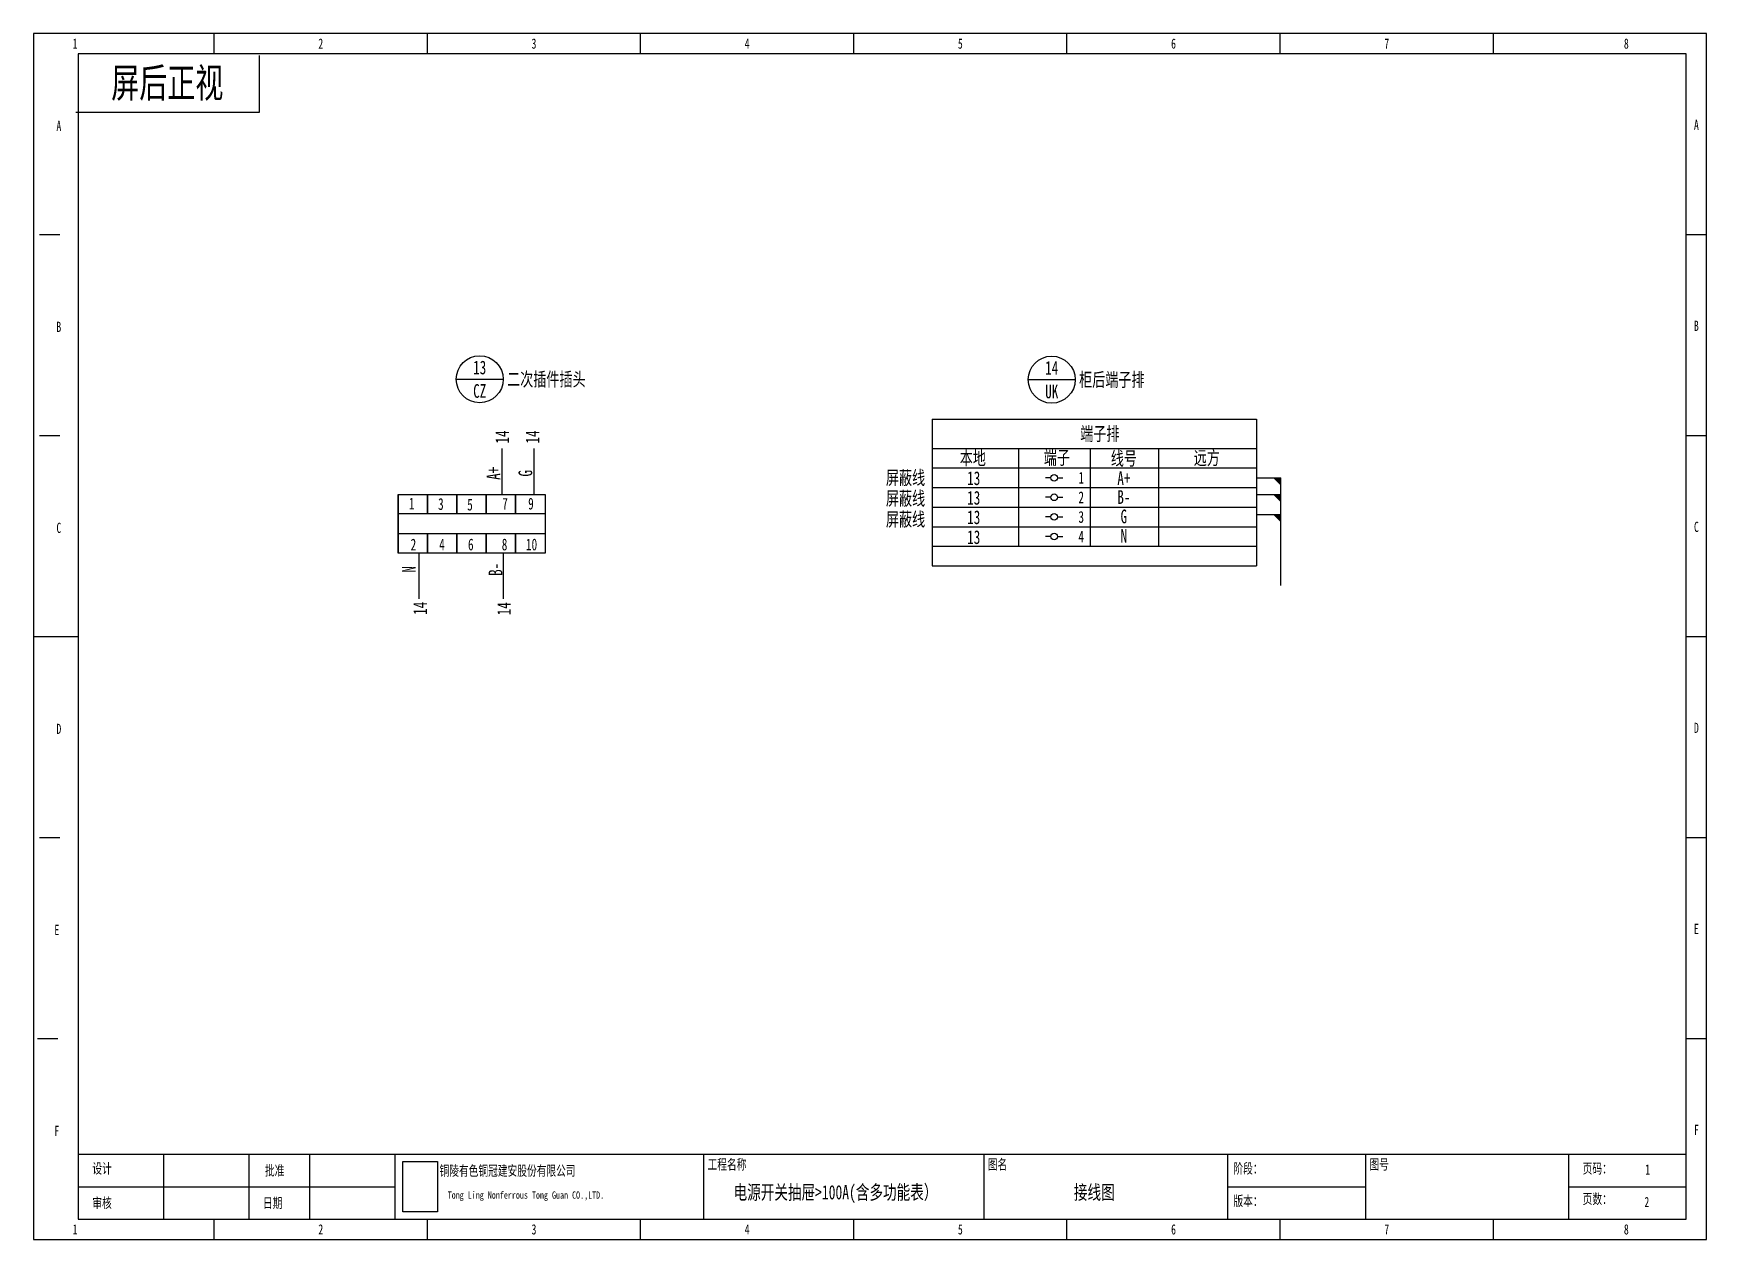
# Model space of a CAD drawing. Header units: millimetres. Extents: x 401220 to 2750366, y -101310 to 943175.
# Drawn here: x 1248799 to 1312994, y 121731 to 168007 of the extents above; entities that cross this region are included whole.
import ezdxf
from ezdxf.enums import TextEntityAlignment as Align

# ---------------------------------------------------------------- set-up
doc = ezdxf.new("R2010")
doc.units = ezdxf.units.MM
doc.styles.add('IDQSTYLE', font='NSimSun.ttf', dxfattribs={"width": 0.7})

msp = doc.modelspace()

# ---------------------------------------------------------------- linework, layer by layer
at = {"ltscale": 4}
for p, q in [((1255732.90944, 167228.17278), (1255732.90944, 168007.23212)), ((1263913.03259, 167228.17278), (1263913.03259, 168007.23212)), ((1272093.15574, 167228.17278), (1272093.15574, 168007.23212)), ((1280273.27888, 167228.17278), (1280273.27888, 168007.23212)), ((1288453.40203, 167228.17278), (1288453.40203, 168007.23212)), ((1296633.52518, 167228.17278), (1296633.52518, 168007.23212)), ((1304813.64833, 167228.17278), (1304813.64833, 168007.23212)), ((1249032.99905, 160294.54458), (1249812.0584, 160294.54458)), ((1312214.71213, 160294.54458), (1312993.77148, 160294.54458)), ((1249032.99905, 152581.85704), (1249812.0584, 152581.85704)), ((1312214.71213, 152581.85704), (1312993.77148, 152581.85704)), ((1287836.73632, 150961.1813), (1287625.62733, 150961.1813)), ((1288090.0671, 150961.1813), (1288301.17609, 150961.1813)), ((1287836.73634, 150210.25823), (1287625.62735, 150210.25823)), ((1288090.06712, 150210.25823), (1288301.17611, 150210.25823)), ((1287836.73636, 149459.33516), (1287625.62737, 149459.33516)), ((1288090.06714, 149459.33516), (1288301.17613, 149459.33516)), ((1287836.73632, 148708.41209), (1287625.62733, 148708.41209)), ((1287836.73632, 148708.41209), (1287625.62733, 148708.41209)), ((1288090.0671, 148708.41209), (1288301.17609, 148708.41209)), ((1288090.0671, 148708.41209), (1288301.17609, 148708.41209)), ((1248799.28125, 144869.1695), (1250513.21181, 144869.1695)), ((1312214.71213, 144869.1695), (1312993.77148, 144869.1695)), ((1249032.99905, 137156.48196), (1249812.0584, 137156.48196)), ((1312214.71213, 137156.48196), (1312993.77148, 137156.48196)), ((1248955.09312, 129443.79442), (1249734.15246, 129443.79442)), ((1312214.71213, 129443.79442), (1312993.77148, 129443.79442)), ((1250513.21181, 125003.15614), (1312214.71213, 125003.15614)), ((1253785.26107, 125003.15614), (1253785.26107, 122510.16623)), ((1257057.31033, 125003.15614), (1257057.31033, 122510.16623)), ((1259394.48837, 125003.15614), (1259394.48837, 122510.16623)), ((1262666.53763, 125003.15614), (1262666.53763, 122510.16623)), ((1274508.23971, 125003.15614), (1274508.23971, 122510.16623)), ((1285259.25871, 125003.15614), (1285259.25871, 122510.16623)), ((1294607.97088, 125003.15614), (1294607.97088, 122510.16623)), ((1299905.57444, 125003.15614), (1299905.57444, 122510.16623)), ((1307696.16792, 125003.15614), (1307696.16792, 122510.16623)), ((1250513.21181, 123756.66119), (1262666.53763, 123756.66119)), ((1294607.97088, 123756.66119), (1299905.57444, 123756.66119)), ((1307696.16792, 123756.66119), (1312214.71213, 123756.66119)), ((1255732.90944, 121731.10688), (1255732.90944, 122510.16623)), ((1263913.03259, 121731.10688), (1263913.03259, 122510.16623)), ((1272093.15574, 121731.10688), (1272093.15574, 122510.16623)), ((1280273.27888, 121731.10688), (1280273.27888, 122510.16623)), ((1288453.40203, 121731.10688), (1288453.40203, 122510.16623)), ((1296633.52518, 121731.10688), (1296633.52518, 122510.16623)), ((1304813.64833, 121731.10688), (1304813.64833, 122510.16623))]:
    msp.add_line(p, q, dxfattribs=at)
for p, q in [((1250419.71215, 164985.50395), (1257472.75798, 164985.50395)), ((1265020.07551, 154741.0807), (1266822.29088, 154741.0807)), ((1286968.11057, 154723.74573), (1288770.32593, 154723.74573)), ((1283276.19142, 153212.62266), (1283276.19145, 152086.23806)), ((1283276.19142, 153212.62266), (1295290.96054, 153212.62266)), ((1283706.75492, 153212.62266), (1295721.52404, 153212.62266)), ((1295721.52404, 153212.62266), (1295721.52407, 152086.23806)), ((1266777.55737, 150321.21061), (1266777.55737, 152080.75856)), ((1268005.99801, 150321.21061), (1268005.99801, 152080.75856)), ((1283276.19145, 152086.23806), (1295721.52407, 152086.23806)), ((1283276.19145, 152086.23806), (1283276.19147, 151335.31499)), ((1286598.15313, 152086.23806), (1286598.15315, 151335.31499)), ((1289338.67795, 152086.23806), (1289338.67797, 151335.31499)), ((1291968.14494, 152086.23806), (1291968.14496, 151335.31499)), ((1295721.52407, 152086.23806), (1295721.52409, 151335.31499)), ((1283276.19145, 151335.31499), (1283276.19147, 150584.39192)), ((1283276.19145, 151335.31499), (1283276.19147, 150584.39192)), ((1283276.19145, 151335.31499), (1295290.96057, 151335.31499)), ((1283706.75495, 151335.31499), (1295721.52407, 151335.31499)), ((1286598.15315, 151335.31499), (1286598.15317, 150584.39192)), ((1289338.67797, 151335.31499), (1289338.67799, 150584.39192)), ((1291966.90872, 151335.31499), (1291966.90874, 150584.39192)), ((1295721.52404, 150959.85345), (1296653.91983, 150959.85345)), ((1295721.52407, 151335.31499), (1295721.52409, 150584.39192)), ((1295721.52407, 151335.31499), (1295721.52409, 150584.39192)), ((1296653.91983, 146831.21766), (1296653.91983, 150959.85345)), ((1262794.85655, 150321.21061), (1263545.77962, 150321.21061)), ((1262794.85655, 149570.28754), (1262794.85655, 150321.21061)), ((1262794.85655, 150321.21061), (1262794.85655, 148068.4414)), ((1262794.85655, 150321.21061), (1263545.77962, 150321.21061)), ((1262794.85655, 149570.28754), (1262794.85655, 150321.21061)), ((1262794.85655, 150321.21061), (1262794.85655, 148068.4414)), ((1263545.77962, 150321.21061), (1264296.70269, 150321.21061)), ((1263545.77962, 150321.21061), (1264296.70269, 150321.21061)), ((1264296.70269, 150321.21061), (1265047.62576, 150321.21061)), ((1264296.70269, 150321.21061), (1265047.62576, 150321.21061)), ((1265047.62576, 150321.21061), (1265798.54883, 150321.21061)), ((1265047.62576, 150321.21061), (1265798.54883, 150321.21061)), ((1265798.54883, 150321.21061), (1266549.4719, 150321.21061)), ((1265798.54883, 150321.21061), (1266549.4719, 150321.21061)), ((1266549.4719, 150321.21061), (1267300.39497, 150321.21061)), ((1266549.4719, 150321.21061), (1267300.39497, 150321.21061)), ((1267300.39497, 150321.21061), (1268051.31804, 150321.21061)), ((1267300.39497, 150321.21061), (1268051.31804, 150321.21061)), ((1283276.19147, 150584.39192), (1283276.19149, 149833.46885)), ((1283276.19147, 150584.39192), (1283276.19149, 149833.46885)), ((1283276.19147, 150584.39192), (1295290.96059, 150584.39192)), ((1283706.75497, 150584.39192), (1295721.52409, 150584.39192)), ((1286598.15317, 150584.39192), (1286598.15319, 149833.46885)), ((1289338.67799, 150584.39192), (1289338.67801, 149833.46885)), ((1291966.90874, 150584.39192), (1291966.90876, 149833.46885)), ((1295721.52401, 150319.78751), (1296653.91981, 150319.78751)), ((1295721.52409, 150584.39192), (1295721.52411, 149833.46885)), ((1295721.52409, 150584.39192), (1295721.52411, 149833.46885)), ((1283276.19149, 149833.46885), (1283276.19151, 149082.54578)), ((1283276.19149, 149833.46885), (1283276.19151, 149082.54578)), ((1283276.19149, 149833.46885), (1295290.96061, 149833.46885)), ((1283706.75499, 149833.46885), (1295721.52411, 149833.46885)), ((1286598.15319, 149833.46885), (1286598.15321, 149082.54578)), ((1289338.67801, 149833.46885), (1289338.67803, 149082.54578)), ((1291966.90876, 149833.46885), (1291966.90878, 149082.54578)), ((1295721.52411, 149833.46885), (1295721.52413, 149082.54578)), ((1295721.52411, 149833.46885), (1295721.52413, 149082.54578)), ((1263545.77962, 149570.28754), (1262794.85655, 149570.28754)), ((1263545.77962, 149570.28754), (1262794.85655, 149570.28754)), ((1264296.70269, 149570.28754), (1263545.77962, 149570.28754)), ((1264296.70269, 149570.28754), (1263545.77962, 149570.28754)), ((1265047.62576, 149570.28754), (1264296.70269, 149570.28754)), ((1265047.62576, 149570.28754), (1264296.70269, 149570.28754)), ((1265798.54883, 149570.28754), (1265047.62576, 149570.28754)), ((1265798.54883, 149570.28754), (1265047.62576, 149570.28754)), ((1266549.4719, 149570.28754), (1265798.54883, 149570.28754)), ((1266549.4719, 149570.28754), (1265798.54883, 149570.28754)), ((1267300.39497, 149570.28754), (1266549.4719, 149570.28754)), ((1267300.39497, 149570.28754), (1266549.4719, 149570.28754)), ((1268051.31804, 149570.28754), (1267300.39497, 149570.28754)), ((1268051.31804, 149570.28754), (1267300.39497, 149570.28754)), ((1283276.19151, 149082.54578), (1283276.19153, 148331.62271)), ((1283276.19151, 149082.54578), (1283276.19153, 148331.62271)), ((1283276.19151, 149082.54578), (1295290.96063, 149082.54578)), ((1283706.75501, 149082.54578), (1295721.52413, 149082.54578)), ((1286598.15321, 149082.54578), (1286598.15323, 148331.62271)), ((1289338.67803, 149082.54578), (1289338.67805, 148331.62271)), ((1291966.90878, 149082.54578), (1291966.9088, 148331.62271)), ((1295721.52404, 149554.52047), (1296653.91983, 149554.52047)), ((1295721.52413, 149082.54578), (1295721.52415, 148331.62271)), ((1295721.52413, 149082.54578), (1295721.52415, 148331.62271)), ((1262794.85655, 148819.36447), (1263545.77962, 148819.36447)), ((1262794.85655, 148068.4414), (1262794.85655, 148819.36447)), ((1262794.85655, 148819.36447), (1263545.77962, 148819.36447)), ((1262794.85655, 148068.4414), (1262794.85655, 148819.36447)), ((1262794.85655, 148819.36447), (1263545.77962, 148819.36447)), ((1262794.85655, 148068.4414), (1262794.85655, 148819.36447)), ((1262794.85655, 148819.36447), (1263545.77962, 148819.36447)), ((1262794.85655, 148068.4414), (1262794.85655, 148819.36447)), ((1263545.77962, 148819.36447), (1264296.70269, 148819.36447)), ((1263545.77962, 148819.36447), (1264296.70269, 148819.36447)), ((1263545.77962, 148819.36447), (1264296.70269, 148819.36447)), ((1263545.77962, 148819.36447), (1264296.70269, 148819.36447)), ((1264296.70269, 148819.36447), (1265047.62576, 148819.36447)), ((1264296.70269, 148819.36447), (1265047.62576, 148819.36447)), ((1264296.70269, 148819.36447), (1265047.62576, 148819.36447)), ((1264296.70269, 148819.36447), (1265047.62576, 148819.36447)), ((1265047.62576, 148819.36447), (1265798.54883, 148819.36447)), ((1265047.62576, 148819.36447), (1265798.54883, 148819.36447)), ((1265047.62576, 148819.36447), (1265798.54883, 148819.36447)), ((1265047.62576, 148819.36447), (1265798.54883, 148819.36447)), ((1265798.54883, 148819.36447), (1266549.4719, 148819.36447)), ((1265798.54883, 148819.36447), (1266549.4719, 148819.36447)), ((1265798.54883, 148819.36447), (1266549.4719, 148819.36447)), ((1265798.54883, 148819.36447), (1266549.4719, 148819.36447)), ((1266549.4719, 148819.36447), (1267300.39497, 148819.36447)), ((1266549.4719, 148819.36447), (1267300.39497, 148819.36447)), ((1266549.4719, 148819.36447), (1267300.39497, 148819.36447)), ((1266549.4719, 148819.36447), (1267300.39497, 148819.36447)), ((1267300.39497, 148819.36447), (1268051.31804, 148819.36447)), ((1267300.39497, 148819.36447), (1268051.31804, 148819.36447)), ((1267300.39497, 148819.36447), (1268051.31804, 148819.36447)), ((1267300.39497, 148819.36447), (1268051.31804, 148819.36447)), ((1283276.19153, 148331.62271), (1283276.19155, 147580.69964)), ((1283276.19153, 148331.62271), (1283276.19155, 147580.69964)), ((1283276.19153, 148331.62271), (1295290.96065, 148331.62271)), ((1283706.75503, 148331.62271), (1295721.52415, 148331.62271)), ((1295721.52415, 148331.62271), (1295721.52417, 147580.69964)), ((1295721.52415, 148331.62271), (1295721.52417, 147580.69964)), ((1263545.77962, 148068.4414), (1262794.85655, 148068.4414)), ((1263545.77962, 148068.4414), (1262794.85655, 148068.4414)), ((1263545.77962, 148068.4414), (1262794.85655, 148068.4414)), ((1263545.77962, 148068.4414), (1262794.85655, 148068.4414)), ((1264296.70269, 148068.4414), (1263545.77962, 148068.4414)), ((1264296.70269, 148068.4414), (1263545.77962, 148068.4414)), ((1264296.70269, 148068.4414), (1263545.77962, 148068.4414)), ((1264296.70269, 148068.4414), (1263545.77962, 148068.4414)), ((1263595.94704, 146308.89345), (1263595.94704, 148068.4414)), ((1265047.62576, 148068.4414), (1264296.70269, 148068.4414)), ((1265047.62576, 148068.4414), (1264296.70269, 148068.4414)), ((1265047.62576, 148068.4414), (1264296.70269, 148068.4414)), ((1265047.62576, 148068.4414), (1264296.70269, 148068.4414)), ((1265798.54883, 148068.4414), (1265047.62576, 148068.4414)), ((1265798.54883, 148068.4414), (1265047.62576, 148068.4414)), ((1265798.54883, 148068.4414), (1265047.62576, 148068.4414)), ((1265798.54883, 148068.4414), (1265047.62576, 148068.4414)), ((1266549.4719, 148068.4414), (1265798.54883, 148068.4414)), ((1266549.4719, 148068.4414), (1265798.54883, 148068.4414)), ((1266549.4719, 148068.4414), (1265798.54883, 148068.4414)), ((1266549.4719, 148068.4414), (1265798.54883, 148068.4414)), ((1266835.67256, 146308.89345), (1266835.67256, 148068.4414)), ((1267844.34721, 148068.4414), (1267093.42414, 148068.4414)), ((1267844.34721, 148068.4414), (1267093.42414, 148068.4414)), ((1267844.34721, 148068.4414), (1267093.42414, 148068.4414)), ((1267844.34721, 148068.4414), (1267093.42414, 148068.4414)), ((1283276.19155, 147580.69964), (1295721.52417, 147580.69998))]:
    msp.add_line(p, q)
for points in [[(1248799.28125, 121731.10688), (1312993.77148, 121731.10688), (1312993.77148, 168007.23212), (1248799.28125, 168007.23212)], [(1250513.21181, 122510.16623), (1312214.71213, 122510.16623), (1312214.71213, 167228.17278), (1250513.21181, 167228.17278)]]:
    msp.add_lwpolyline(points, close=True, dxfattribs=at)
msp.add_lwpolyline([(1257472.75798, 164985.50395), (1257472.75798, 167167.92793)])
for points in [[(1262794.85655, 150321.21061), (1263921.24116, 150321.21061), (1263921.24116, 149570.28754), (1262794.85655, 149570.28754)], [(1268426.77957, 148068.4414), (1262794.85655, 148068.4414), (1262794.85655, 150321.21061), (1268426.77957, 150321.21061)], [(1262794.85655, 150321.21061), (1263921.24116, 150321.21061), (1263921.24116, 149570.28754), (1262794.85655, 149570.28754)], [(1268426.77957, 148068.4414), (1262794.85655, 148068.4414), (1262794.85655, 150321.21061), (1268426.77957, 150321.21061)], [(1263921.24116, 150321.21061), (1265047.62576, 150321.21061), (1265047.62576, 149570.28754), (1263921.24116, 149570.28754)], [(1263921.24116, 150321.21061), (1265047.62576, 150321.21061), (1265047.62576, 149570.28754), (1263921.24116, 149570.28754)], [(1265047.62576, 150321.21061), (1266174.01037, 150321.21061), (1266174.01037, 149570.28754), (1265047.62576, 149570.28754)], [(1265047.62576, 150321.21061), (1266174.01037, 150321.21061), (1266174.01037, 149570.28754), (1265047.62576, 149570.28754)], [(1266174.01037, 150321.21061), (1267300.39497, 150321.21061), (1267300.39497, 149570.28754), (1266174.01037, 149570.28754)], [(1266174.01037, 150321.21061), (1267300.39497, 150321.21061), (1267300.39497, 149570.28754), (1266174.01037, 149570.28754)], [(1267300.39497, 150321.21061), (1268426.77957, 150321.21061), (1268426.77957, 149570.28754), (1267300.39497, 149570.28754)], [(1267300.39497, 150321.21061), (1268426.77957, 150321.21061), (1268426.77957, 149570.28754), (1267300.39497, 149570.28754)], [(1262794.85655, 148819.36447), (1263921.24116, 148819.36447), (1263921.24116, 148068.4414), (1262794.85655, 148068.4414)], [(1262794.85655, 148819.36447), (1263921.24116, 148819.36447), (1263921.24116, 148068.4414), (1262794.85655, 148068.4414)], [(1263921.24116, 148819.36447), (1265047.62576, 148819.36447), (1265047.62576, 148068.4414), (1263921.24116, 148068.4414)], [(1263921.24116, 148819.36447), (1265047.62576, 148819.36447), (1265047.62576, 148068.4414), (1263921.24116, 148068.4414)], [(1265047.62576, 148819.36447), (1266174.01037, 148819.36447), (1266174.01037, 148068.4414), (1265047.62576, 148068.4414)], [(1265047.62576, 148819.36447), (1266174.01037, 148819.36447), (1266174.01037, 148068.4414), (1265047.62576, 148068.4414)], [(1266174.01037, 148819.36447), (1267300.39497, 148819.36447), (1267300.39497, 148068.4414), (1266174.01037, 148068.4414)], [(1266174.01037, 148819.36447), (1267300.39497, 148819.36447), (1267300.39497, 148068.4414), (1266174.01037, 148068.4414)], [(1267300.39497, 148819.36447), (1268426.77957, 148819.36447), (1268426.77957, 148068.4414), (1267300.39497, 148068.4414)], [(1267300.39497, 148819.36447), (1268426.77957, 148819.36447), (1268426.77957, 148068.4414), (1267300.39497, 148068.4414)], [(1262971.35778, 124719.96993), (1264300.93831, 124719.96993), (1264300.93831, 122792.73534), (1262971.35778, 122792.73534)]]:
    msp.add_lwpolyline(points, close=True)
for centre in [(1265921.1832, 154741.0807), (1287869.21825, 154723.74573)]:
    msp.add_circle(centre, 901.10768)
for centre in [(1287963.40171, 150961.1813), (1287963.40173, 150210.25823), (1287963.40175, 149459.33516), (1287963.40171, 148708.41209), (1287963.40171, 148708.41209)]:
    msp.add_circle(centre, 126.66539, dxfattribs=at)
for points in [[(1296653.91983, 150959.85345), (1296653.91983, 150659.48423), (1296353.5506, 150959.85345)], [(1296653.91981, 150319.78751), (1296653.91981, 150019.41829), (1296353.55058, 150319.78751)], [(1296653.91983, 149554.52047), (1296653.91983, 149254.15124), (1296353.5506, 149554.52047)]]:
    msp.add_solid(points)

# ---------------------------------------------------------------- texts
at = {"style": 'IDQSTYLE', "width": 0.7}
for s, p in [('1', (1250396.35291, 167306.07871)), ('2', (1259822.97101, 167306.07871)), ('3', (1268003.09416, 167306.07871)), ('4', (1276183.21731, 167306.07871)), ('5', (1284363.34046, 167306.07871)), ('6', (1292543.46361, 167306.07871)), ('7', (1300723.58676, 167306.07871)), ('8', (1309916.48706, 167306.07871)), ('A', (1249773.10543, 164150.88835)), ('A', (1312604.24181, 164189.84132)), ('B', (1249773.10543, 156438.20081)), ('B', (1312604.24181, 156477.15378)), ('C', (1249773.10543, 148725.51327)), ('C', (1312604.24181, 148764.46624)), ('D', (1249773.10543, 141012.82573)), ('D', (1312604.24181, 141051.7787)), ('E', (1249695.1995, 133300.13819)), ('E', (1312604.24181, 133339.09116)), ('F', (1249695.1995, 125587.45065)), ('F', (1312604.24181, 125626.40362)), ('1', (1250396.35291, 121809.01282)), ('2', (1259822.97101, 121809.01282)), ('3', (1268003.09416, 121809.01282)), ('4', (1276183.21731, 121809.01282)), ('5', (1284363.34046, 121809.01282)), ('6', (1292543.46361, 121809.01282)), ('7', (1300723.58676, 121809.01282)), ('8', (1309916.48706, 121809.01282))]:
    msp.add_text(s, height=390.30873, dxfattribs=at).set_placement(p, align=Align.BOTTOM_CENTER)
for s, height, p in [('屏后正视', 1126.384604, (1253934.25313, 166130.99256)), ('1', 450.55384, (1263312.96839, 149970.03569)), ('3', 450.55384, (1264430.70651, 149948.08059)), ('5', 450.55384, (1265548.2207, 149926.12548)), ('7', 450.55384, (1266893.03481, 149962.74971)), ('9', 450.55384, (1267888.05337, 149962.74971)), ('2', 450.55384, (1263377.2394, 148396.68974)), ('4', 450.55384, (1264474.15103, 148396.68974)), ('6', 450.55384, (1265579.79635, 148396.68974)), ('8', 450.55384, (1266874.67166, 148396.68974)), ('10', 450.553842, (1267911.34321, 148396.68974))]:
    msp.add_text(s, height=height, dxfattribs=at).set_placement(p, align=Align.MIDDLE)
for s, height, p in [('13', 525.646149, (1265921.1832, 155191.63454)), ('14', 525.646149, (1287869.21825, 155174.29957)), ('CZ', 525.646149, (1265921.1832, 154290.52686)), ('UK', 525.646149, (1287869.21825, 154273.19189)), ('端子排', 525.646149, (1289714.13949, 152649.43036)), ('13', 525.646149, (1284878.09663, 150942.83905)), ('1', 450.55384, (1289001.52918, 150959.85345)), ('13', 525.646149, (1284878.09663, 150191.91598)), ('2', 450.55384, (1289001.5292, 150208.93039)), ('13', 525.646149, (1284878.09667, 149444.85147)), ('3', 450.55384, (1289001.52922, 149458.00732)), ('13', 525.646149, (1284878.09667, 148681.08514)), ('@N421', 0.150185, (1289338.67801, 149458.00732)), ('4', 450.55384, (1289001.52924, 148707.08425)), ('电源开关抽屉>100A(含多功能表）', 546.4322263, (1279572.12547, 123546.20609)), ('接线图', 546.432226, (1289501.45521, 123546.20609))]:
    msp.add_text(s, height=height, dxfattribs=at).set_placement(p, align=Align.MIDDLE_CENTER)
for s, p in [('二次插件插头', (1266972.47549, 154741.0807)), ('柜后端子排', (1288920.51055, 154723.74573))]:
    msp.add_text(s, height=525.646149, dxfattribs=at).set_placement(p, align=Align.MIDDLE_LEFT)
for s, height, rotation, p in [('14', 525.646149, 89.9999984667, (1267048.09311, 152523.757)), ('14', 525.646149, 89.9999984667, (1268210.77927, 152523.757)), ('本地', 525.646149, 359.9999984659, (1284841.84474, 151456.38276)), ('端子', 525.646149, 359.9999984659, (1288066.80747, 151471.14714)), ('线号', 525.646149, 359.9999984659, (1290637.17533, 151441.29389)), ('远方', 525.646149, 359.9999984659, (1293821.83159, 151461.26816)), ('A+', 525.646149, 89.9999984667, (1266712.92511, 151130.26213)), ('G', 525.64615, 89.9999984667, (1267937.93217, 151130.26213)), ('屏蔽线', 525.646149, 359.9999984659, (1282258.86929, 150699.58453)), ('A+', 525.646149, 359.9999984659, (1290637.17533, 150683.16681)), ('屏蔽线', 525.646149, 359.9999984659, (1282258.86929, 149906.15444)), ('B-', 525.646149, 359.9999984659, (1290637.17533, 149958.00146)), ('屏蔽线', 525.646149, 359.9999984659, (1282258.86929, 149105.33568)), ('G', 525.64615, 359.9999984659, (1290637.17533, 149214.01935)), ('N', 525.64615, 359.9999984659, (1290637.17533, 148466.27609)), ('N', 525.64615, 89.9999984667, (1263463.54123, 147445.66634)), ('B-', 525.646149, 89.9999984667, (1266791.60691, 147445.66634)), ('14', 525.646149, 89.9999984667, (1263900.55932, 145949.59538)), ('14', 525.646149, 89.9999984667, (1267115.25693, 145932.28578))]:
    msp.add_text(s, height=height, rotation=rotation, dxfattribs=at).set_placement(p, align=Align.CENTER)
for s, p in [('设计', (1251058.55335, 124146.19086)), ('批准', (1257680.55781, 124068.28492)), ('工程名称', (1274664.05158, 124302.00273)), ('图名', (1285415.07058, 124302.00273)), ('阶段：', (1294841.68868, 124146.19086)), ('图号', (1300061.38631, 124302.00273)), ('页码：', (1308241.50946, 124146.19086)), ('审核', (1251058.55335, 122821.78997)), ('日期', (1257602.65187, 122821.78997)), ('版本：', (1294841.68868, 122899.6959)), ('页数：', (1308241.50946, 122977.60184))]:
    msp.add_text(s, height=390.308733, dxfattribs=at).set_placement(p, align=Align.BOTTOM_LEFT)
for s, height, p in [('铜陵有色铜冠建安股份有限公司', 390.3087331, (1264382.16845, 124569.14566)), ('Tong Ling Nonferrous Tong Guan CO.,LTD.', 281.0222878, (1264693.79219, 123578.22579))]:
    msp.add_text(s, height=height, dxfattribs=at).set_placement(p, align=Align.TOP_LEFT)
for s, p in [('1', (1310734.49937, 124224.09679)), ('2', (1310703.3641, 122977.60184))]:
    msp.add_text(s, height=390.30873, dxfattribs=at).set_placement(p, align=Align.CENTER)

doc.saveas('drawing.dxf')
